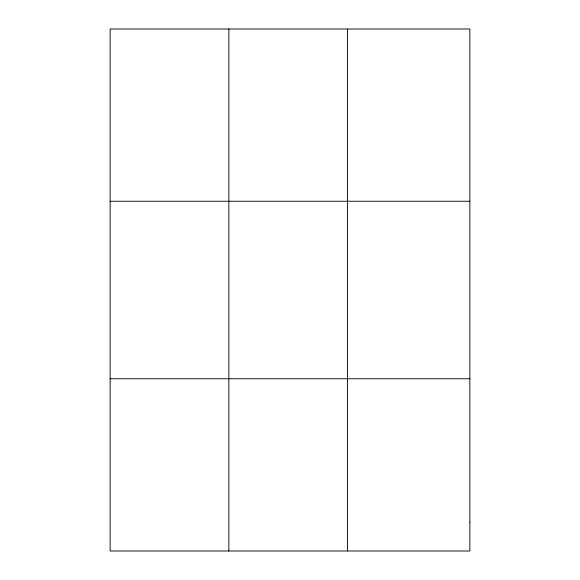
<?xml version="1.0" encoding="UTF-8"?>
<svg xmlns="http://www.w3.org/2000/svg" width="580" height="580" viewBox="0 0 580 580"><rect width="100%" height="100%" fill="white"/><g stroke="black" fill="none" stroke-linecap="round" stroke-linejoin="round"><path stroke-width="0.87" d="M228.846 29L228.846 551M347.55 29L347.55 551M110.142 201.26L469.858 201.26M110.142 378.74L469.858 378.74M469.858 522.29L469.858 551L110.142 551L110.142 29L469.858 29L469.858 522.29"/></g></svg>
